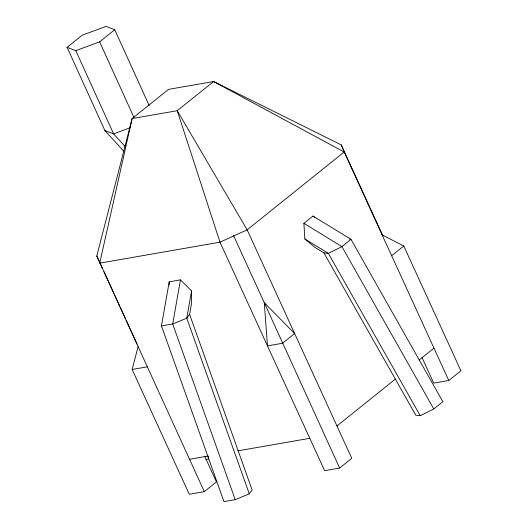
<?xml version="1.0" encoding="UTF-8"?>
<svg xmlns="http://www.w3.org/2000/svg" width="528" height="528" viewBox="0 0 528 528"><rect width="100%" height="100%" fill="white"/><g stroke="black" fill="none" stroke-linecap="round" stroke-linejoin="round"><path stroke-width="0.79" d="M169.184 285.08L169.217 281.833L180.457 279.873L191.578 290.902L191.453 303.89L189.611 314.351L186.773 318.179L172.696 323.961L161.449 325.921L223.958 501.6L235.204 499.64L249.282 493.852L252.12 490.024L189.611 314.351M161.449 325.921L169.217 281.833M180.457 279.873L172.696 323.961L235.204 499.64M191.578 290.902L186.773 318.179L249.282 493.852M204.653 456.179L216.44 481.912L204.31 491.634L96.789 256.04L132.125 118.562L168.511 89.384L213.622 81.523L341.266 144.903L382.939 235.93M204.31 491.634L189.275 494.254L132.145 369.475L138.098 346.645M123.611 151.015L104.887 130.568L67.089 47.329L82.203 35.204L106.029 26.4L114.741 29.72L149.134 105.455M67.089 47.329L75.801 50.648L99.627 41.837L114.741 29.72M303.884 223.331L312.952 216.058L350.981 239.336L442.853 401.663L433.778 408.936L420.242 415.708L415.774 415.199L323.902 252.872L314.879 247.348L304.847 238.979L303.884 223.331L341.913 246.609L433.778 408.936M391.657 255.724L403.781 245.995L460.911 370.775L448.787 380.503L433.745 383.123L421.964 357.39M336.956 425.971L395.426 379.071M419.199 360.004L433.976 348.15M448.787 380.503L344.17 152.011L213.622 81.523L177.236 110.702L219.991 242.18L324.608 470.666L339.643 468.046L351.767 458.317L247.157 229.832L177.236 110.702L132.125 118.562L99.7 263.149L219.991 242.18L247.157 229.832L344.17 152.011L341.266 144.903M130.508 127.631L113.599 133.881L104.887 130.568M205.735 459.617L208.864 458.799L207.768 455.69M132.145 369.475L147.18 366.854M189.499 459.287L208.065 456.047M237.943 450.839L309.791 438.319M349.49 239.164L350.981 239.336L341.913 246.609L328.37 253.374L323.902 252.872M381.236 234.406L403.781 245.995M304.847 238.979L328.37 253.374L420.242 415.708M312.952 216.058L314.833 217.628M264.284 302.702L294.637 333.538L282.513 343.266L267.478 345.886L264.284 302.702L339.643 468.046M125.242 146.599L113.599 133.881L75.801 50.648M233.488 235.442L264.964 304.194M96.789 256.04L102.254 267.98M103.963 271.709L108.062 280.658M108.748 282.157L113.87 293.344M114.55 294.835L119.678 306.029M120.358 307.52L125.486 318.714M126.166 320.206L131.294 331.399M131.974 332.891L137.095 344.084M99.627 41.837L134.02 117.579"/></g></svg>
